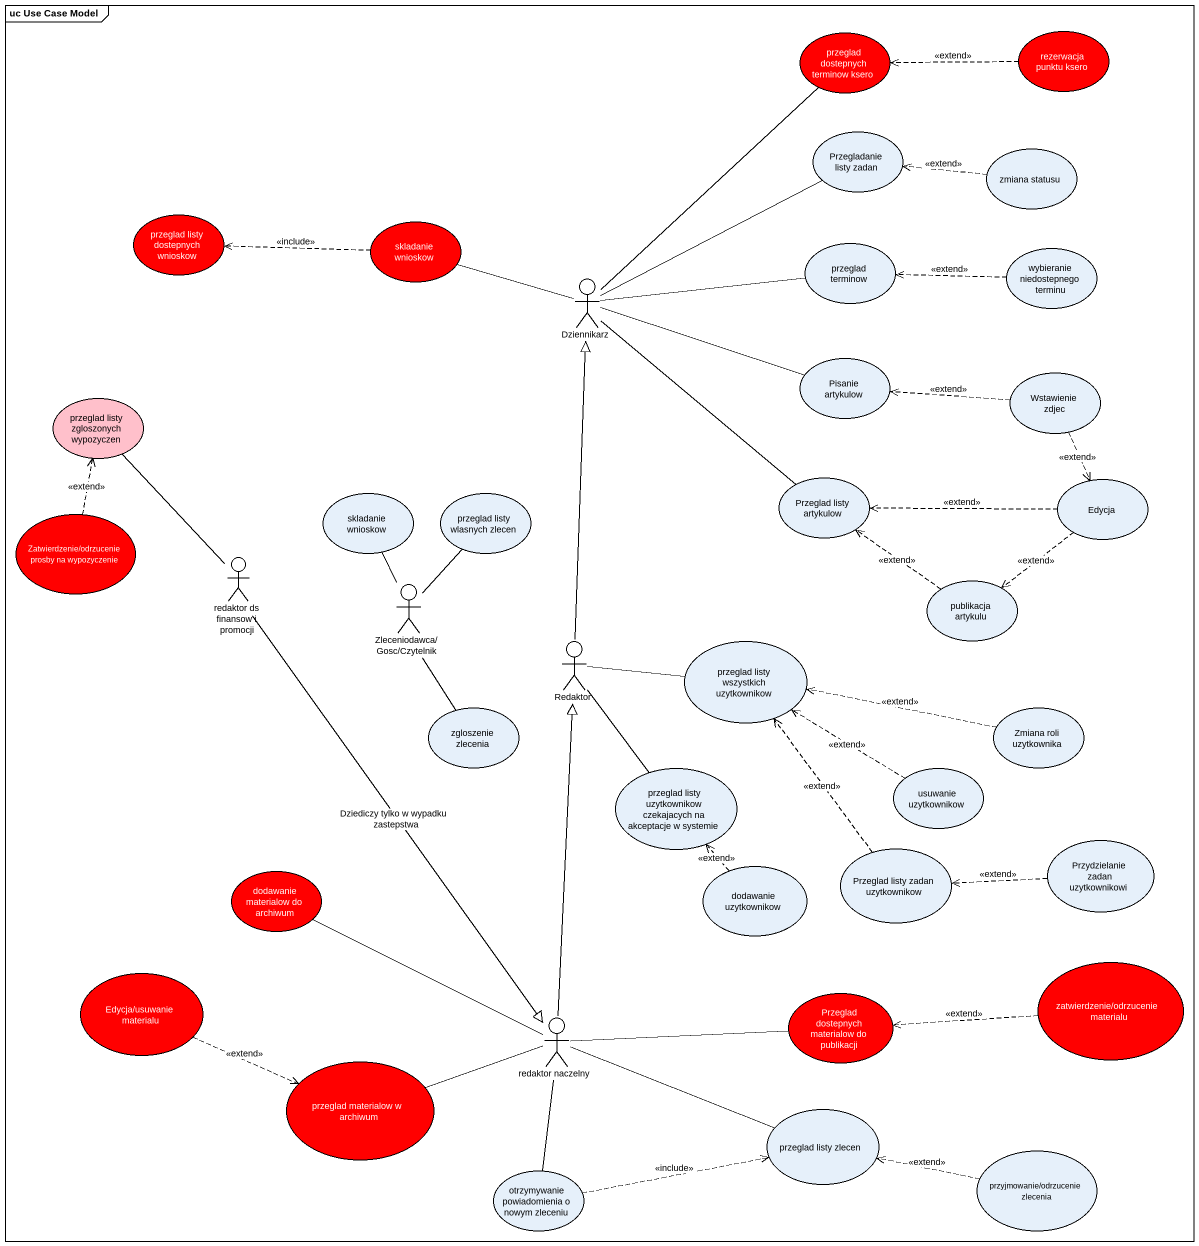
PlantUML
@startuml
mainframe uc Use Case Model
usecase "przeglad dostepnych terminow ksero" as przeglad_dostepnych #FF0000
usecase "rezerwacja punktu ksero" as rezerwacja_punktu_ksero #FF0000
usecase "Przegladanie listy zadan" as Przegladanie_listy_zadan
usecase "zmiana statusu" as zmiana_statusu
usecase "przeglad listy dostepnych wnioskow" as przeglad_listy_dostepnych #FF0000
usecase "skladanie wnioskow" as skladanie_wnioskow #FF0000
usecase "przeglad terminow" as przeglad_terminow
usecase "wybieranie niedostepnego terminu" as wybieranie_niedostepnego
actor Dziennikarz
usecase "Pisanie artykulow" as Pisanie_artykulow
usecase "przeglad listy zgloszonych wypozyczen" as przeglad_listy_zgloszonych #FFC0CB
usecase "Wstawienie zdjec" as Wstawienie_zdjec
usecase "Przeglad listy artykulow" as Przeglad_listy_artykulow
usecase Edycja
usecase "Zatwierdzenie/odrzucenie prosby na wypozyczenie" as Zatwierdzenie_odrzucenie #FF0000
usecase "skladanie wnioskow" as skladanie_wnioskow_2
usecase "przeglad listy wlasnych zlecen" as przeglad_listy_wlasnych
actor "redaktor ds finansow i promocji" as redaktor_ds_finansow_i
actor "Zleceniodawca/Gosc/Czytelnik" as Zleceniodawca_Gosc_Czytelnik
usecase "publikacja artykulu" as publikacja_artykulu
actor Redaktor
usecase "przeglad listy wszystkich uzytkownikow" as przeglad_listy_wszystkich
usecase "zgloszenie zlecenia" as zgloszenie_zlecenia
usecase "Zmiana roli uzytkownika" as Zmiana_roli_uzytkownika
usecase "przeglad listy uzytkownikow czekajacych na akceptacje w systemie" as przeglad_listy_uzytkownikow
usecase "usuwanie uzytkownikow" as usuwanie_uzytkownikow
usecase "dodawanie materialow do archiwum" as dodawanie_materialow_do #FF0000
usecase "dodawanie uzytkownikow" as dodawanie_uzytkownikow
usecase "Przeglad listy zadan uzytkownikow" as Przeglad_listy_zadan
usecase "Przydzielanie zadan uzytkownikowi" as Przydzielanie_zadan
usecase "Edycja/usuwanie materialu" as Edycja_usuwanie_materialu #FF0000
usecase "zatwierdzenie/odrzucenie materialu" as zatwierdzenie_odrzucenie #FF0000
actor "redaktor naczelny" as redaktor_naczelny
usecase "Przeglad dostepnych materialow do publikacji" as Przeglad_dostepnych #FF0000
usecase "przeglad materialow w archiwum" as przeglad_materialow_w #FF0000
usecase "przeglad listy zlecen" as przeglad_listy_zlecen
usecase "otrzymywanie powiadomienia o nowym zleceniu" as otrzymywanie_powiadomienia
usecase "przyjmowanie/odrzucenie zlecenia" as przyjmowanie_odrzucenie
przeglad_dostepnych -- Dziennikarz
rezerwacja_punktu_ksero .left.> przeglad_dostepnych : <<extend>>
zmiana_statusu .left.> Przegladanie_listy_zadan : <<extend>>
skladanie_wnioskow .left.> przeglad_listy_dostepnych : <<include>>
skladanie_wnioskow -right- Dziennikarz
przeglad_terminow -left- Dziennikarz
wybieranie_niedostepnego .left.> przeglad_terminow : <<extend>>
Dziennikarz -right- Przegladanie_listy_zadan
Dziennikarz -right- Pisanie_artykulow
Dziennikarz -- Przeglad_listy_artykulow
Wstawienie_zdjec .left.> Pisanie_artykulow : <<extend>>
Wstawienie_zdjec ..> Edycja : <<extend>>
Edycja .left.> Przeglad_listy_artykulow : <<extend>>
Edycja ..> publikacja_artykulu : <<extend>>
Zatwierdzenie_odrzucenie .up.> przeglad_listy_zgloszonych : <<extend>>
redaktor_ds_finansow_i -up- przeglad_listy_zgloszonych
redaktor_ds_finansow_i --|> redaktor_naczelny : Dziediczy tylko w wypadku zastepstwa
Zleceniodawca_Gosc_Czytelnik -up- skladanie_wnioskow_2
Zleceniodawca_Gosc_Czytelnik -up- przeglad_listy_wlasnych
Zleceniodawca_Gosc_Czytelnik -- zgloszenie_zlecenia
publikacja_artykulu .up.> Przeglad_listy_artykulow : <<extend>>
Redaktor -up-|> Dziennikarz
Redaktor -right- przeglad_listy_wszystkich
Zmiana_roli_uzytkownika .left.> przeglad_listy_wszystkich : <<extend>>
przeglad_listy_uzytkownikow -up- Redaktor
usuwanie_uzytkownikow .up.> przeglad_listy_wszystkich : <<extend>>
dodawanie_uzytkownikow .up.> przeglad_listy_uzytkownikow : <<extend>>
Przeglad_listy_zadan .up.> przeglad_listy_wszystkich : <<extend>>
Przydzielanie_zadan .left.> Przeglad_listy_zadan : <<extend>>
Edycja_usuwanie_materialu .right.> przeglad_materialow_w : <<extend>>
zatwierdzenie_odrzucenie .left.> Przeglad_dostepnych : <<extend>>
redaktor_naczelny -up-|> Redaktor
redaktor_naczelny -left- dodawanie_materialow_do
redaktor_naczelny -right- Przeglad_dostepnych
redaktor_naczelny -left- przeglad_materialow_w
redaktor_naczelny -right- przeglad_listy_zlecen
redaktor_naczelny -- otrzymywanie_powiadomienia
otrzymywanie_powiadomienia .right.> przeglad_listy_zlecen : <<include>>
przyjmowanie_odrzucenie .left.> przeglad_listy_zlecen : <<extend>>
@enduml
